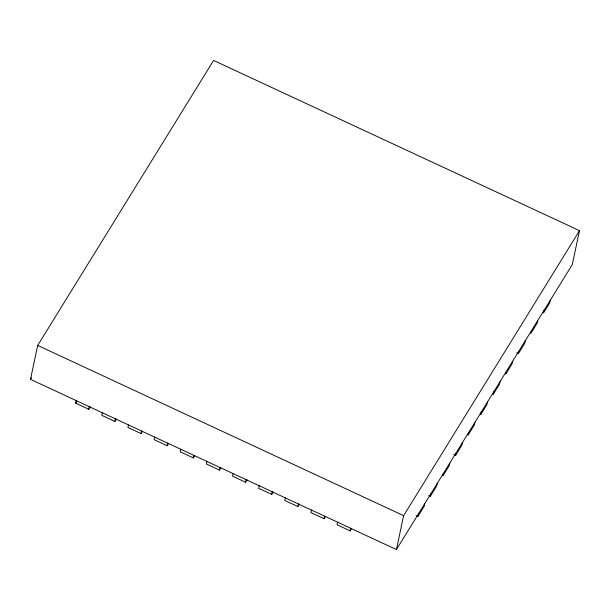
<?xml version="1.0" encoding="UTF-8"?>
<svg xmlns="http://www.w3.org/2000/svg" width="610" height="610" viewBox="0 0 610 610"><rect width="100%" height="100%" fill="white"/><g stroke="black" fill="none" stroke-linecap="round" stroke-linejoin="round"><path stroke-width="0.91" d="M30.5 379.351L37.706 345.435L213.584 60.428L579.5 230.649L572.294 264.565L396.416 549.572L30.5 379.351L31.499 377.727M90.242 406.87L88.763 409.264L75.693 403.187L76.242 400.625M88.763 409.264L89.304 406.702M102.373 412.787L101.832 415.349L114.901 421.426L116.38 419.024M114.901 421.426L115.442 418.864M128.512 424.941L127.97 427.503L141.04 433.588L142.519 431.186M141.04 433.588L141.581 431.026M154.65 437.103L154.101 439.665L167.171 445.742L168.65 443.348M167.171 445.742L167.719 443.18M180.789 449.257L180.24 451.827L193.309 457.904L194.788 455.502M193.309 457.904L193.85 455.342M206.92 461.419L206.378 463.981L219.447 470.058L220.927 467.664M219.447 470.058L219.989 467.496M233.058 473.581L232.517 476.143L245.586 482.22L247.065 479.818M245.586 482.22L246.127 479.658M259.197 485.735L258.648 488.297L271.717 494.382L273.196 491.98M271.717 494.382L272.266 491.812M285.335 497.897L284.786 500.459L297.855 506.536L299.335 504.134M297.855 506.536L298.404 503.974M311.466 510.051L310.925 512.613L323.994 518.698L325.473 516.296M323.994 518.698L324.535 516.136M337.604 522.213L337.063 524.775L350.132 530.852L351.612 528.458M350.132 530.852L350.674 528.29M396.416 549.572L403.622 515.656L579.5 230.649M416.165 515.717L417.85 516.51L418.399 513.94M424.682 503.768L424.133 506.33L417.85 516.51M428.723 495.366L430.416 496.151L430.957 493.589M437.24 483.41L436.699 485.972L430.416 496.151M443.523 473.23L442.982 475.792L449.257 465.613L449.806 463.051M453.848 454.648L455.54 455.434L456.089 452.872M462.365 442.692L461.823 445.254L455.54 455.434M468.648 432.513L468.106 435.075L474.389 424.895L474.931 422.333M481.214 412.154L480.665 414.716L486.948 404.537L487.497 401.975M493.772 391.795L493.231 394.357L499.514 384.186L500.055 381.616M506.338 371.444L505.789 374.006L512.072 363.827L512.621 361.265M516.662 352.862L518.355 353.647L518.896 351.085M525.179 340.906L524.638 343.468L518.355 353.647M531.462 330.727L530.921 333.289L537.196 323.109L537.745 320.547M544.029 310.368L543.479 312.93L549.762 302.751L550.304 300.189M75.693 403.187L76.685 401.586M37.706 345.435L403.622 515.656"/></g></svg>
